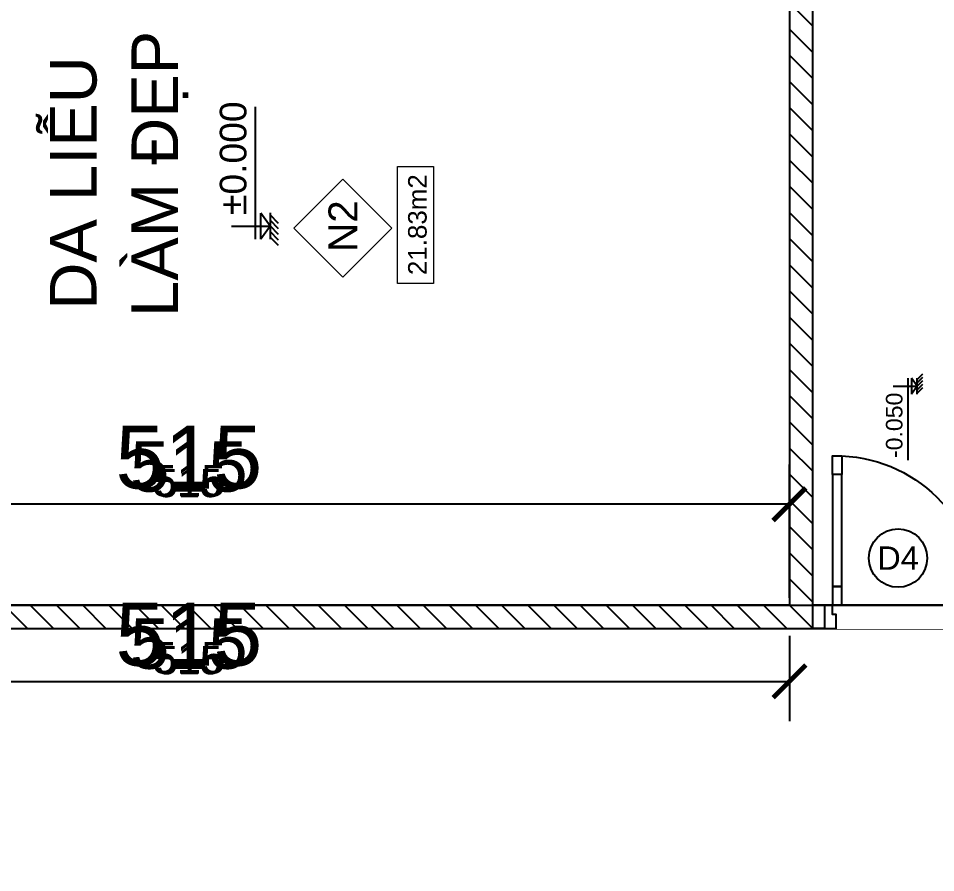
# Model space of a CAD drawing. Header units: millimetres. Extents: x -26398 to 135532, y -376633 to 43268.
# Drawn here: x 16349 to 16742.3, y -358185.7 to -357819.4 of the extents above; entities that cross this region are included whole.
import ezdxf
from ezdxf.enums import TextEntityAlignment as Align

# ---------------------------------------------------------------- set-up
doc = ezdxf.new("R2010")
doc.units = ezdxf.units.MM
for name, color, linetype in [('A-Door', 150, 'Continuous'), ('A5-KICHTHUOC', 251, 'Continuous'), ('cửa', 152, 'Continuous'), ('DIM', 7, 'Continuous'), ('DIM @ 10', 7, 'Continuous'), ('DIM @ 4.5', 7, 'Continuous'), ('DIM @ 5', 7, 'Continuous'), ('DIM @ 8', 7, 'Continuous'), ('NT', 1, 'Continuous'), ('TƯỜNG', 52, 'Continuous')]:
    doc.layers.add(name, color=color, linetype=linetype)
doc.layers.add('A6-GHICHU', color=147, linetype='Continuous', lineweight=20)
doc.styles.add('GHICHU35', font='', dxfattribs={"width": 0.9, "height": 350})
doc.styles.get("Standard").update_dxf_attribs({"font": 'arial.ttf'})
doc.styles.add('TUANH', font='')
doc.styles.get('GHICHU35').set_extended_font_data('VNI-Helve')
doc.styles.get('TUANH').set_extended_font_data('VNI-Helve-Condense', bold=True)
doc.dimstyles.new('SCALE dimmatbang', dxfattribs={"dimscale": 70, "dimtxt": 2.7, "dimasz": 1.4, "dimexe": 1.7, "dimexo": 0.7, "dimtad": 1, "dimtoh": 1, "dimdec": 1, "dimtxsty": 'Standard', "dimblk": 'ARCHTICK', "dimcen": 2.5, "dimclrd": 1, "dimclre": 256, "dimadec": 0, "dimazin": 0, "dimtfac": 1, "dimtdec": 1, "dimtmove": 0, "dimatfit": 3, "dimfxl": 1, "dimarcsym": 0})

# ---------------------------------------------------------------- blocks, each defined once
blk = doc.blocks.new('A$C7DB75F4D')
at = {"layer": 'A-Door'}
for points in [[(625, 740), (625, 660), (665, 660), (665, 740)], [(625, 180), (625, 660), (665, 660), (665, 180)], [(625, 100), (625, 180), (665, 180), (665, 100)], [(35, 100), (35, 60), (50, 60), (50, 50), (50, 0), (0, 0), (0, 100)], [(665, 100), (700, 100), (700, 0), (650, 0), (650, 50), (650, 60), (665, 60)]]:
    blk.add_lwpolyline(points, close=True, dxfattribs=at)
at = {"layer": 'NT', "color": 1}
blk.add_arc((650, 125), 615.5, 92.3278, 182.3278, dxfattribs=at)
blk = doc.blocks.new('CUA (D4)')
blk.add_wipeout([(111639.8, -24571.4), (111640.9, -25321.4), (111742.5, -25321.4), (111742.5, -24571.4)]).dxf.layer = 'TƯỜNG'
blk.add_lwpolyline([(111742.5, -24571.4), (111742.5, -24621.4), (111642.5, -24621.4), (111642.5, -24571.4)], close=True)
at = {"layer": 'cửa', "xscale": -1, "rotation": 270}
blk.add_blockref('A$C7DB75F4D', (111642.5, -25321.4), dxfattribs=at)
blk = doc.blocks.new('1-cote nen')
for p, q in [((-1.8, 267.2), (-1.8, 0)), ((-91.4, 101.9), (827.5, 101.9)), ((-1.8, 0), (-91.4, 62.9)), ((-91.4, 62.9), (87.7, 62.9)), ((89.6, 0), (-91.4, 0)), ((-1.8, 0), (87.7, 62.9)), ((-137.3, -60), (-77.3, 0)), ((-98.7, -60), (-38.7, 0)), ((-60, -60), (0, 0)), ((-21.3, -60), (38.7, 0)), ((17.3, -60), (77.3, 0))]:
    blk.add_line(p, q)
at = {"ltscale": 50, "style": 'GHICHU35', "width": 0.9}
blk.add_attdef('%%P0.000', (75.5, 163.9), '', height=187.5, dxfattribs=at)
blk = doc.blocks.new('_ArchTick')
at = {"color": 0, "linetype": 'ByBlock', "const_width": 0.15}
blk.add_lwpolyline([(-0.5, -0.5), (0.5, 0.5)], dxfattribs=at)
blk = doc.blocks.new('*D8760')
at = {"layer": 'DEFPOINTS', "color": 0, "transparency": 16777216}
for p in [(15779.6, -358071), (18635.46, -358071), (18635.46, -358071)]:
    blk.add_point(p, dxfattribs=at)
at = {"layer": 'DIM', "color": 1, "lineweight": -2, "transparency": 16777216}
for p, q in [((18635.46, -358071), (18635.46, -358058.4)), ((18635.46, -358058.4), (18646.2, -358058.4)), ((18635.46, -358071), (18635.46, -358077.3))]:
    blk.add_line(p, q, dxfattribs=at)
at = {"layer": 'DIM', "lineweight": -2, "transparency": 16777216}
for p in [(15782.75, -358071), (18638.61, -358071)]:
    blk.add_line(p, (18643.11, -358071), dxfattribs=at)
at = {"layer": 'DIM', "color": 1, "lineweight": -2, "transparency": 16777216, "xscale": 6.3, "yscale": 6.3, "zscale": 6.3}
for rotation in [90, 270]:
    blk.add_blockref('_ArchTick', (18635.46, -358071), dxfattribs=dict(at, rotation=rotation))
at = {"layer": 'DIM', "color": 0, "transparency": 16777216, "insert": (18642.24, -358049.39), "char_height": 12.15, "attachment_point": 5}
blk.add_mtext('0', dxfattribs=at)
blk = doc.blocks.new('*D8761')
at = {"layer": 'DEFPOINTS', "color": 0, "transparency": 16777216}
for p in [(15779.6, -358071), (18635.46, -358071), (18635.46, -358071)]:
    blk.add_point(p, dxfattribs=at)
at = {"layer": 'DIM', "color": 1, "lineweight": -2, "transparency": 16777216}
for p, q in [((18635.46, -358071), (18635.46, -358043)), ((18635.46, -358043), (18659.32, -358043)), ((18635.46, -358071), (18635.46, -358085))]:
    blk.add_line(p, q, dxfattribs=at)
at = {"layer": 'DIM', "lineweight": -2, "transparency": 16777216}
for p in [(15786.6, -358071), (18642.46, -358071)]:
    blk.add_line(p, (18652.46, -358071), dxfattribs=at)
at = {"layer": 'DIM', "color": 1, "lineweight": -2, "transparency": 16777216, "xscale": 14, "yscale": 14, "zscale": 14}
for rotation in [90, 270]:
    blk.add_blockref('_ArchTick', (18635.46, -358071), dxfattribs=dict(at, rotation=rotation))
at = {"layer": 'DIM', "color": 0, "transparency": 16777216, "insert": (18650.52, -358022.97), "char_height": 27, "attachment_point": 5}
blk.add_mtext('0', dxfattribs=at)
blk = doc.blocks.new('*D8762')
at = {"layer": 'DEFPOINTS', "color": 0, "transparency": 16777216}
for p in [(15779.6, -358071), (18635.46, -358071), (18635.46, -358071)]:
    blk.add_point(p, dxfattribs=at)
at = {"layer": 'DIM', "color": 1, "lineweight": -2, "transparency": 16777216}
for p, q in [((18635.46, -358071), (18635.46, -358048.6)), ((18635.46, -358048.6), (18654.55, -358048.6)), ((18635.46, -358071), (18635.46, -358082.2))]:
    blk.add_line(p, q, dxfattribs=at)
at = {"layer": 'DIM', "lineweight": -2, "transparency": 16777216}
for p in [(15785.2, -358071), (18641.06, -358071)]:
    blk.add_line(p, (18649.06, -358071), dxfattribs=at)
at = {"layer": 'DIM', "color": 1, "lineweight": -2, "transparency": 16777216, "xscale": 11.2, "yscale": 11.2, "zscale": 11.2}
for rotation in [90, 270]:
    blk.add_blockref('_ArchTick', (18635.46, -358071), dxfattribs=dict(at, rotation=rotation))
at = {"layer": 'DIM', "color": 0, "transparency": 16777216, "insert": (18647.51, -358032.57), "char_height": 21.6, "attachment_point": 5}
blk.add_mtext('0', dxfattribs=at)
blk = doc.blocks.new('*D8763')
at = {"layer": 'DEFPOINTS', "color": 0, "transparency": 16777216}
for p in [(15779.6, -358071), (18635.46, -358071), (18635.46, -358071)]:
    blk.add_point(p, dxfattribs=at)
at = {"layer": 'DIM', "color": 1, "lineweight": -2, "transparency": 16777216}
for p, q in [((18635.46, -358071), (18635.46, -358057)), ((18635.46, -358057), (18647.39, -358057)), ((18635.46, -358071), (18635.46, -358078))]:
    blk.add_line(p, q, dxfattribs=at)
at = {"layer": 'DIM', "lineweight": -2, "transparency": 16777216}
for p in [(15783.1, -358071), (18638.96, -358071)]:
    blk.add_line(p, (18643.96, -358071), dxfattribs=at)
at = {"layer": 'DIM', "color": 1, "lineweight": -2, "transparency": 16777216, "xscale": 7, "yscale": 7, "zscale": 7}
for rotation in [90, 270]:
    blk.add_blockref('_ArchTick', (18635.46, -358071), dxfattribs=dict(at, rotation=rotation))
at = {"layer": 'DIM', "color": 0, "transparency": 16777216, "insert": (18642.99, -358046.98), "char_height": 13.5, "attachment_point": 5}
blk.add_mtext('0', dxfattribs=at)
blk = doc.blocks.new('*D8708')
at = {"layer": 'DEFPOINTS', "color": 0, "transparency": 16777216}
for p in [(16164.6, -358071), (16679.6, -358081), (16679.6, -358103.66)]:
    blk.add_point(p, dxfattribs=at)
at = {"layer": 'DIM', "lineweight": -2, "transparency": 16777216}
for p, q in [((16164.6, -358074.15), (16164.6, -358111.31)), ((16679.6, -358084.15), (16679.6, -358111.31))]:
    blk.add_line(p, q, dxfattribs=at)
at = {"layer": 'DIM', "color": 1, "lineweight": -2, "transparency": 16777216}
blk.add_line((16164.6, -358103.66), (16679.6, -358103.66), dxfattribs=at)
at = {"layer": 'DIM', "color": 1, "lineweight": -2, "transparency": 16777216, "xscale": 6.3, "yscale": 6.3, "zscale": 6.3, "rotation": 180}
blk.add_blockref('_ArchTick', (16164.6, -358103.66), dxfattribs=at)
at = {"layer": 'DIM', "color": 1, "lineweight": -2, "transparency": 16777216, "xscale": 6.3, "yscale": 6.3, "zscale": 6.3}
blk.add_blockref('_ArchTick', (16679.6, -358103.66), dxfattribs=at)
at = {"layer": 'DIM', "color": 0, "transparency": 16777216, "insert": (16422.1, -358094.65), "char_height": 12.15, "attachment_point": 5}
blk.add_mtext('515', dxfattribs=at)
blk = doc.blocks.new('*D8709')
at = {"layer": 'DEFPOINTS', "color": 0, "transparency": 16777216}
for p in [(16164.6, -358071), (16679.6, -358081), (16679.6, -358103.66)]:
    blk.add_point(p, dxfattribs=at)
at = {"layer": 'DIM', "lineweight": -2, "transparency": 16777216}
for p, q in [((16164.6, -358078), (16164.6, -358120.66)), ((16679.6, -358088), (16679.6, -358120.66))]:
    blk.add_line(p, q, dxfattribs=at)
at = {"layer": 'DIM', "color": 1, "lineweight": -2, "transparency": 16777216}
blk.add_line((16164.6, -358103.66), (16679.6, -358103.66), dxfattribs=at)
at = {"layer": 'DIM', "color": 1, "lineweight": -2, "transparency": 16777216, "xscale": 14, "yscale": 14, "zscale": 14, "rotation": 180}
blk.add_blockref('_ArchTick', (16164.6, -358103.66), dxfattribs=at)
at = {"layer": 'DIM', "color": 1, "lineweight": -2, "transparency": 16777216, "xscale": 14, "yscale": 14, "zscale": 14}
blk.add_blockref('_ArchTick', (16679.6, -358103.66), dxfattribs=at)
at = {"layer": 'DIM', "color": 0, "transparency": 16777216, "insert": (16422.1, -358083.63), "char_height": 27, "attachment_point": 5}
blk.add_mtext('515', dxfattribs=at)
blk = doc.blocks.new('*D8710')
at = {"layer": 'DEFPOINTS', "color": 0, "transparency": 16777216}
for p in [(16164.6, -358071), (16679.6, -358081), (16679.6, -358103.66)]:
    blk.add_point(p, dxfattribs=at)
at = {"layer": 'DIM', "lineweight": -2, "transparency": 16777216}
for p, q in [((16164.6, -358076.6), (16164.6, -358117.26)), ((16679.6, -358086.6), (16679.6, -358117.26))]:
    blk.add_line(p, q, dxfattribs=at)
at = {"layer": 'DIM', "color": 1, "lineweight": -2, "transparency": 16777216}
blk.add_line((16164.6, -358103.66), (16679.6, -358103.66), dxfattribs=at)
at = {"layer": 'DIM', "color": 1, "lineweight": -2, "transparency": 16777216, "xscale": 11.2, "yscale": 11.2, "zscale": 11.2, "rotation": 180}
blk.add_blockref('_ArchTick', (16164.6, -358103.66), dxfattribs=at)
at = {"layer": 'DIM', "color": 1, "lineweight": -2, "transparency": 16777216, "xscale": 11.2, "yscale": 11.2, "zscale": 11.2}
blk.add_blockref('_ArchTick', (16679.6, -358103.66), dxfattribs=at)
at = {"layer": 'DIM', "color": 0, "transparency": 16777216, "insert": (16422.1, -358087.64), "char_height": 21.6, "attachment_point": 5}
blk.add_mtext('515', dxfattribs=at)
blk = doc.blocks.new('*D8711')
at = {"layer": 'DEFPOINTS', "color": 0, "transparency": 16777216}
for p in [(16164.6, -358071), (16679.6, -358081), (16679.6, -358103.66)]:
    blk.add_point(p, dxfattribs=at)
at = {"layer": 'DIM', "lineweight": -2, "transparency": 16777216}
for p, q in [((16164.6, -358074.5), (16164.6, -358112.16)), ((16679.6, -358084.5), (16679.6, -358112.16))]:
    blk.add_line(p, q, dxfattribs=at)
at = {"layer": 'DIM', "color": 1, "lineweight": -2, "transparency": 16777216}
blk.add_line((16164.6, -358103.66), (16679.6, -358103.66), dxfattribs=at)
at = {"layer": 'DIM', "color": 1, "lineweight": -2, "transparency": 16777216, "xscale": 7, "yscale": 7, "zscale": 7, "rotation": 180}
blk.add_blockref('_ArchTick', (16164.6, -358103.66), dxfattribs=at)
at = {"layer": 'DIM', "color": 1, "lineweight": -2, "transparency": 16777216, "xscale": 7, "yscale": 7, "zscale": 7}
blk.add_blockref('_ArchTick', (16679.6, -358103.66), dxfattribs=at)
at = {"layer": 'DIM', "color": 0, "transparency": 16777216, "insert": (16422.1, -358093.65), "char_height": 13.5, "attachment_point": 5}
blk.add_mtext('515', dxfattribs=at)
blk = doc.blocks.new('*D8748')
at = {"layer": 'DEFPOINTS', "color": 0, "transparency": 16777216}
for p in [(16164.6, -358027.72), (16164.6, -358071), (16679.6, -358071)]:
    blk.add_point(p, dxfattribs=at)
at = {"layer": 'DIM', "lineweight": -2, "transparency": 16777216}
for p, q in [((16164.6, -358067.85), (16164.6, -358020.07)), ((16679.6, -358067.85), (16679.6, -358020.07))]:
    blk.add_line(p, q, dxfattribs=at)
at = {"layer": 'DIM', "color": 1, "lineweight": -2, "transparency": 16777216}
blk.add_line((16679.6, -358027.72), (16164.6, -358027.72), dxfattribs=at)
at = {"layer": 'DIM', "color": 1, "lineweight": -2, "transparency": 16777216, "xscale": 6.3, "yscale": 6.3, "zscale": 6.3, "rotation": 180}
blk.add_blockref('_ArchTick', (16164.6, -358027.72), dxfattribs=at)
at = {"layer": 'DIM', "color": 1, "lineweight": -2, "transparency": 16777216, "xscale": 6.3, "yscale": 6.3, "zscale": 6.3}
blk.add_blockref('_ArchTick', (16679.6, -358027.72), dxfattribs=at)
at = {"layer": 'DIM', "color": 0, "transparency": 16777216, "insert": (16422.1, -358018.7), "char_height": 12.15, "attachment_point": 5}
blk.add_mtext('515', dxfattribs=at)
blk = doc.blocks.new('*D8749')
at = {"layer": 'DEFPOINTS', "color": 0, "transparency": 16777216}
for p in [(16164.6, -358027.72), (16164.6, -358071), (16679.6, -358071)]:
    blk.add_point(p, dxfattribs=at)
at = {"layer": 'DIM', "lineweight": -2, "transparency": 16777216}
for p, q in [((16164.6, -358064), (16164.6, -358010.72)), ((16679.6, -358064), (16679.6, -358010.72))]:
    blk.add_line(p, q, dxfattribs=at)
at = {"layer": 'DIM', "color": 1, "lineweight": -2, "transparency": 16777216}
blk.add_line((16679.6, -358027.72), (16164.6, -358027.72), dxfattribs=at)
at = {"layer": 'DIM', "color": 1, "lineweight": -2, "transparency": 16777216, "xscale": 14, "yscale": 14, "zscale": 14, "rotation": 180}
blk.add_blockref('_ArchTick', (16164.6, -358027.72), dxfattribs=at)
at = {"layer": 'DIM', "color": 1, "lineweight": -2, "transparency": 16777216, "xscale": 14, "yscale": 14, "zscale": 14}
blk.add_blockref('_ArchTick', (16679.6, -358027.72), dxfattribs=at)
at = {"layer": 'DIM', "color": 0, "transparency": 16777216, "insert": (16422.1, -358007.68), "char_height": 27, "attachment_point": 5}
blk.add_mtext('515', dxfattribs=at)
blk = doc.blocks.new('*D8750')
at = {"layer": 'DEFPOINTS', "color": 0, "transparency": 16777216}
for p in [(16164.6, -358027.72), (16164.6, -358071), (16679.6, -358071)]:
    blk.add_point(p, dxfattribs=at)
at = {"layer": 'DIM', "lineweight": -2, "transparency": 16777216}
for p, q in [((16164.6, -358065.4), (16164.6, -358014.12)), ((16679.6, -358065.4), (16679.6, -358014.12))]:
    blk.add_line(p, q, dxfattribs=at)
at = {"layer": 'DIM', "color": 1, "lineweight": -2, "transparency": 16777216}
blk.add_line((16679.6, -358027.72), (16164.6, -358027.72), dxfattribs=at)
at = {"layer": 'DIM', "color": 1, "lineweight": -2, "transparency": 16777216, "xscale": 11.2, "yscale": 11.2, "zscale": 11.2, "rotation": 180}
blk.add_blockref('_ArchTick', (16164.6, -358027.72), dxfattribs=at)
at = {"layer": 'DIM', "color": 1, "lineweight": -2, "transparency": 16777216, "xscale": 11.2, "yscale": 11.2, "zscale": 11.2}
blk.add_blockref('_ArchTick', (16679.6, -358027.72), dxfattribs=at)
at = {"layer": 'DIM', "color": 0, "transparency": 16777216, "insert": (16422.1, -358011.69), "char_height": 21.6, "attachment_point": 5}
blk.add_mtext('515', dxfattribs=at)
blk = doc.blocks.new('*D8751')
at = {"layer": 'DEFPOINTS', "color": 0, "transparency": 16777216}
for p in [(16164.6, -358027.72), (16164.6, -358071), (16679.6, -358071)]:
    blk.add_point(p, dxfattribs=at)
at = {"layer": 'DIM', "lineweight": -2, "transparency": 16777216}
for p, q in [((16164.6, -358067.5), (16164.6, -358019.22)), ((16679.6, -358067.5), (16679.6, -358019.22))]:
    blk.add_line(p, q, dxfattribs=at)
at = {"layer": 'DIM', "color": 1, "lineweight": -2, "transparency": 16777216}
blk.add_line((16679.6, -358027.72), (16164.6, -358027.72), dxfattribs=at)
at = {"layer": 'DIM', "color": 1, "lineweight": -2, "transparency": 16777216, "xscale": 7, "yscale": 7, "zscale": 7, "rotation": 180}
blk.add_blockref('_ArchTick', (16164.6, -358027.72), dxfattribs=at)
at = {"layer": 'DIM', "color": 1, "lineweight": -2, "transparency": 16777216, "xscale": 7, "yscale": 7, "zscale": 7}
blk.add_blockref('_ArchTick', (16679.6, -358027.72), dxfattribs=at)
at = {"layer": 'DIM', "color": 0, "transparency": 16777216, "insert": (16422.1, -358017.7), "char_height": 13.5, "attachment_point": 5}
blk.add_mtext('515', dxfattribs=at)
blk = doc.blocks.new('*U9394')
at = {"layer": 'DIM @ 10'}
dim = blk.add_linear_dim(base=(18635.46389575, -358071.00197312), p1=(18635.46389575, -358071.00197312), p2=(15779.59783149, -358071.00197312), angle=90, dimstyle='SCALE dimmatbang', override={"dimscale": 10, "dimtix": 0, "dimtofl": 1, "dimtmove": 0, "dimatfit": 3}, dxfattribs=at)
dim.commit()
dim.dimension.update_dxf_attribs({"geometry": '*D8761', "text_midpoint": (18650.51744281, -358022.96650245)})
at = {"layer": 'DIM @ 4.5'}
dim = blk.add_linear_dim(base=(18635.46389575, -358071.00197312), p1=(18635.46389575, -358071.00197312), p2=(15779.59783149, -358071.00197312), angle=90, dimstyle='SCALE dimmatbang', override={"dimscale": 4.5, "dimtix": 0, "dimtofl": 1, "dimtmove": 0, "dimatfit": 3}, dxfattribs=at)
dim.commit()
dim.dimension.update_dxf_attribs({"geometry": '*D8760', "text_midpoint": (18642.23799193, -358049.38601132)})
at = {"layer": 'DIM @ 5'}
dim = blk.add_linear_dim(base=(18635.46389575, -358071.00197312), p1=(18635.46389575, -358071.00197312), p2=(15779.59783149, -358071.00197312), angle=90, dimstyle='SCALE dimmatbang', override={"dimscale": 5, "dimtix": 0, "dimtofl": 1, "dimtmove": 0, "dimatfit": 3}, dxfattribs=at)
dim.commit()
dim.dimension.update_dxf_attribs({"geometry": '*D8763', "text_midpoint": (18642.99066928, -358046.98423778)})
at = {"layer": 'DIM @ 8'}
dim = blk.add_linear_dim(base=(18635.46389575, -358071.00197312), p1=(18635.46389575, -358071.00197312), p2=(15779.59783149, -358071.00197312), angle=90, dimstyle='SCALE dimmatbang', override={"dimscale": 8, "dimtix": 0, "dimtofl": 1, "dimtmove": 0, "dimatfit": 3}, dxfattribs=at)
dim.commit()
dim.dimension.update_dxf_attribs({"geometry": '*D8762', "text_midpoint": (18647.5067334, -358032.57359658)})
blk = doc.blocks.new('*U9421')
at = {"layer": 'DIM @ 10'}
dim = blk.add_linear_dim(base=(16679.6, -358103.66), p1=(16164.6, -358071), p2=(16679.6, -358081), angle=180, dimstyle='SCALE dimmatbang', override={"dimscale": 10, "dimtix": 0, "dimtofl": 1, "dimtmove": 0, "dimatfit": 3}, dxfattribs=at)
dim.commit()
dim.dimension.update_dxf_attribs({"geometry": '*D8709', "text_midpoint": (16422.1, -358103.66), "dimtype": 128})
at = {"layer": 'DIM @ 4.5'}
dim = blk.add_linear_dim(base=(16679.6, -358103.66), p1=(16164.6, -358071), p2=(16679.6, -358081), angle=180, dimstyle='SCALE dimmatbang', override={"dimscale": 4.5, "dimtix": 0, "dimtofl": 1, "dimtmove": 0, "dimatfit": 3}, dxfattribs=at)
dim.commit()
dim.dimension.update_dxf_attribs({"geometry": '*D8708', "text_midpoint": (16422.1, -358103.66), "dimtype": 128})
at = {"layer": 'DIM @ 5'}
dim = blk.add_linear_dim(base=(16679.6, -358103.66), p1=(16164.6, -358071), p2=(16679.6, -358081), angle=180, dimstyle='SCALE dimmatbang', override={"dimscale": 5, "dimtix": 0, "dimtofl": 1, "dimtmove": 0, "dimatfit": 3}, dxfattribs=at)
dim.commit()
dim.dimension.update_dxf_attribs({"geometry": '*D8711', "text_midpoint": (16422.1, -358103.66), "dimtype": 128})
at = {"layer": 'DIM @ 8'}
dim = blk.add_linear_dim(base=(16679.6, -358103.66), p1=(16164.6, -358071), p2=(16679.6, -358081), angle=180, dimstyle='SCALE dimmatbang', override={"dimscale": 8, "dimtix": 0, "dimtofl": 1, "dimtmove": 0, "dimatfit": 3}, dxfattribs=at)
dim.commit()
dim.dimension.update_dxf_attribs({"geometry": '*D8710', "text_midpoint": (16422.1, -358103.66), "dimtype": 128})
blk = doc.blocks.new('*U9431')
at = {"layer": 'DIM @ 10'}
dim = blk.add_linear_dim(base=(16164.6, -358027.72), p1=(16679.6, -358071), p2=(16164.6, -358071), angle=180, dimstyle='SCALE dimmatbang', override={"dimscale": 10, "dimtix": 0, "dimtofl": 1, "dimtmove": 0, "dimatfit": 3}, dxfattribs=at)
dim.commit()
dim.dimension.update_dxf_attribs({"geometry": '*D8749', "text_midpoint": (16422.1, -358007.68)})
at = {"layer": 'DIM @ 4.5'}
dim = blk.add_linear_dim(base=(16164.6, -358027.72), p1=(16679.6, -358071), p2=(16164.6, -358071), angle=180, dimstyle='SCALE dimmatbang', override={"dimscale": 4.5, "dimtix": 0, "dimtofl": 1, "dimtmove": 0, "dimatfit": 3}, dxfattribs=at)
dim.commit()
dim.dimension.update_dxf_attribs({"geometry": '*D8748', "text_midpoint": (16422.1, -358018.7)})
at = {"layer": 'DIM @ 5'}
dim = blk.add_linear_dim(base=(16164.6, -358027.72), p1=(16679.6, -358071), p2=(16164.6, -358071), angle=180, dimstyle='SCALE dimmatbang', override={"dimscale": 5, "dimtix": 0, "dimtofl": 1, "dimtmove": 0, "dimatfit": 3}, dxfattribs=at)
dim.commit()
dim.dimension.update_dxf_attribs({"geometry": '*D8751', "text_midpoint": (16422.1, -358017.7)})
at = {"layer": 'DIM @ 8'}
dim = blk.add_linear_dim(base=(16164.6, -358027.72), p1=(16679.6, -358071), p2=(16164.6, -358071), angle=180, dimstyle='SCALE dimmatbang', override={"dimscale": 8, "dimtix": 0, "dimtofl": 1, "dimtmove": 0, "dimatfit": 3}, dxfattribs=at)
dim.commit()
dim.dimension.update_dxf_attribs({"geometry": '*D8750', "text_midpoint": (16422.1, -358011.69)})

msp = doc.modelspace()

# ---------------------------------------------------------------- hatches: boundary and pattern name
at = {"layer": 'TƯỜNG'}
h = msp.add_hatch(dxfattribs=at)
h.set_pattern_fill('ANSI31', color=256, scale=2.5, angle=90)
h.set_pattern_definition([(135, (13712.819, -369068.479), (-5.61266, -5.61266), [])])
h.paths.add_polyline_path([(16079.6, -358281), (16079.6, -358661), (16089.6, -358661), (16089.6, -358291), (16674.6, -358291), (16674.6, -358661), (16684.6, -358661), (16684.6, -358291), (16974.6, -358291), (16974.6, -358661), (16984.6, -358661), (16984.6, -358291), (17274.6, -358291), (17274.6, -358661), (17284.6, -358661), (17284.6, -358291), (18069.6, -358291), (18069.6, -358661), (18079.6, -358661), (18079.6, -358291), (18659.6, -358291), (18659.6, -358281), (18079.6, -358281), (16679.6, -358281)], flags=17)
h.paths.add_polyline_path([(16689.6, -358071), (16689.6, -357701), (16679.6, -357701), (16679.6, -358071), (16089.6, -358071), (16089.6, -357701), (16079.6, -357701), (16079.6, -358081), (16679.6, -358081), (17679.6, -358081), (18659.6, -358081), (18659.6, -358071), (17689.6, -358071), (17689.6, -357701), (17679.6, -357701), (17679.6, -358071)], flags=17)
h.paths.add_polyline_path([(15799.6, -358661), (15799.6, -358681), (18679.6, -358681), (18679.6, -357681), (15779.6, -357681), (15779.6, -358661), (15799.6, -358661), (15799.6, -357701), (18659.6, -357701), (18659.6, -358661)])
h.paths.add_polyline_path([(15779.6, -358661), (15779.6, -358681), (15799.6, -358681), (15799.6, -358661)], flags=17)

# ---------------------------------------------------------------- linework, layer by layer
at = {"layer": 'A6-GHICHU', "ltscale": 0.5}
for points in [[(16511.6, -357933.03), (16511.6, -357882.93), (16527.05, -357882.93), (16527.05, -357933.03)], [(16509.19, -357909.4), (16488.18, -357888.38), (16467.16, -357909.4), (16488.18, -357930.41)]]:
    msp.add_lwpolyline(points, close=True, dxfattribs=at)
at = {"layer": 'TƯỜNG'}
msp.add_lwpolyline([(16679.6, -357701), (16679.6, -358071), (16089.6, -358071), (16089.6, -357701), (16079.6, -357701), (16079.6, -358081), (16679.6, -358081), (17679.6, -358081), (18659.6, -358081), (18659.6, -358071), (17689.6, -358071), (17689.6, -357701), (17679.6, -357701), (17679.6, -358071), (16689.6, -358071), (16689.6, -357701)], close=True, dxfattribs=at)

# ---------------------------------------------------------------- block references
at = {"layer": 'A5-KICHTHUOC', "ltscale": 0.5}
ref = msp.add_blockref('1-cote nen', (16456.89, -357908.37), dxfattribs=dict(at, xscale=0.06173531862781494, yscale=0.06173531862781494, zscale=0.06173531862781494, rotation=90))
ref.add_attrib('%%P0.000', '%%P0.000', (16446.77, -357903.72), dxfattribs={"layer": '0', "color": 4, "ltscale": 50, "height": 11.432, "rotation": 90})
at = {"layer": 'DIM'}
for name in ['*U9431', '*U9421']:
    msp.add_blockref(name, (0, 0), dxfattribs=at)

# ---------------------------------------------------------------- texts
for s, p in [('LÀM ĐẸP', (16407.49, -357886.07)), ('DA LIỄU ', (16372.52, -357886.07))]:
    msp.add_text(s, height=20, rotation=90).set_placement(p, align=Align.MIDDLE_CENTER)
at = {"layer": 'A6-GHICHU', "ltscale": 0.5, "attachment_point": 5, "rotation": 90, "style": 'TUANH'}
for s, insert, char_height in [('{\\fArial|b0|i0|c163|p34;21\\fArial|b0|i0|c0|p34;.\\fArial|b0|i0|c163|p34;83\\fArial|b0|i0|c0|p34;m2}', (16520.13, -357907.84), 7.9559), ('{\\fArial|b0|i0|c0|p34;N2}', (16488.15, -357908.46), 12.3835)]:
    msp.add_mtext(s, dxfattribs=dict(at, insert=insert, char_height=char_height))

# ---------------------------------------------------------------- next in the draw order: block references
at = {"layer": 'TƯỜNG', "xscale": 0.1, "yscale": 0.1, "zscale": 0.1, "rotation": 90}
msp.add_blockref('CUA (D4)', (14232.46, -369245.25), dxfattribs=at)

# ---------------------------------------------------------------- next in the draw order: linework, layer by layer
msp.add_circle((16726.16, -358050.79), 12.52)

# ---------------------------------------------------------------- next in the draw order: block references
at = {"layer": 'A5-KICHTHUOC', "ltscale": 0.5}
ref = msp.add_blockref('1-cote nen', (16734.31, -357977.14), dxfattribs=dict(at, xscale=-0.03822541714018614, yscale=0.03822541714018614, zscale=0.03822541714018614, rotation=90))
ref.add_attrib('%%P0.000', '-0.050', (16728.05, -358007.9), dxfattribs={"layer": '0', "color": 4, "ltscale": 50, "height": 7.079, "rotation": 90})
at = {"layer": 'DIM'}
msp.add_blockref('*U9394', (0, 0), dxfattribs=at)

# ---------------------------------------------------------------- next in the draw order: texts
at = {"layer": 'TƯỜNG'}
msp.add_text('D4', height=10.015, dxfattribs=at).set_placement((16726.16, -358050.79), align=Align.MIDDLE_CENTER)

doc.saveas('drawing.dxf')
